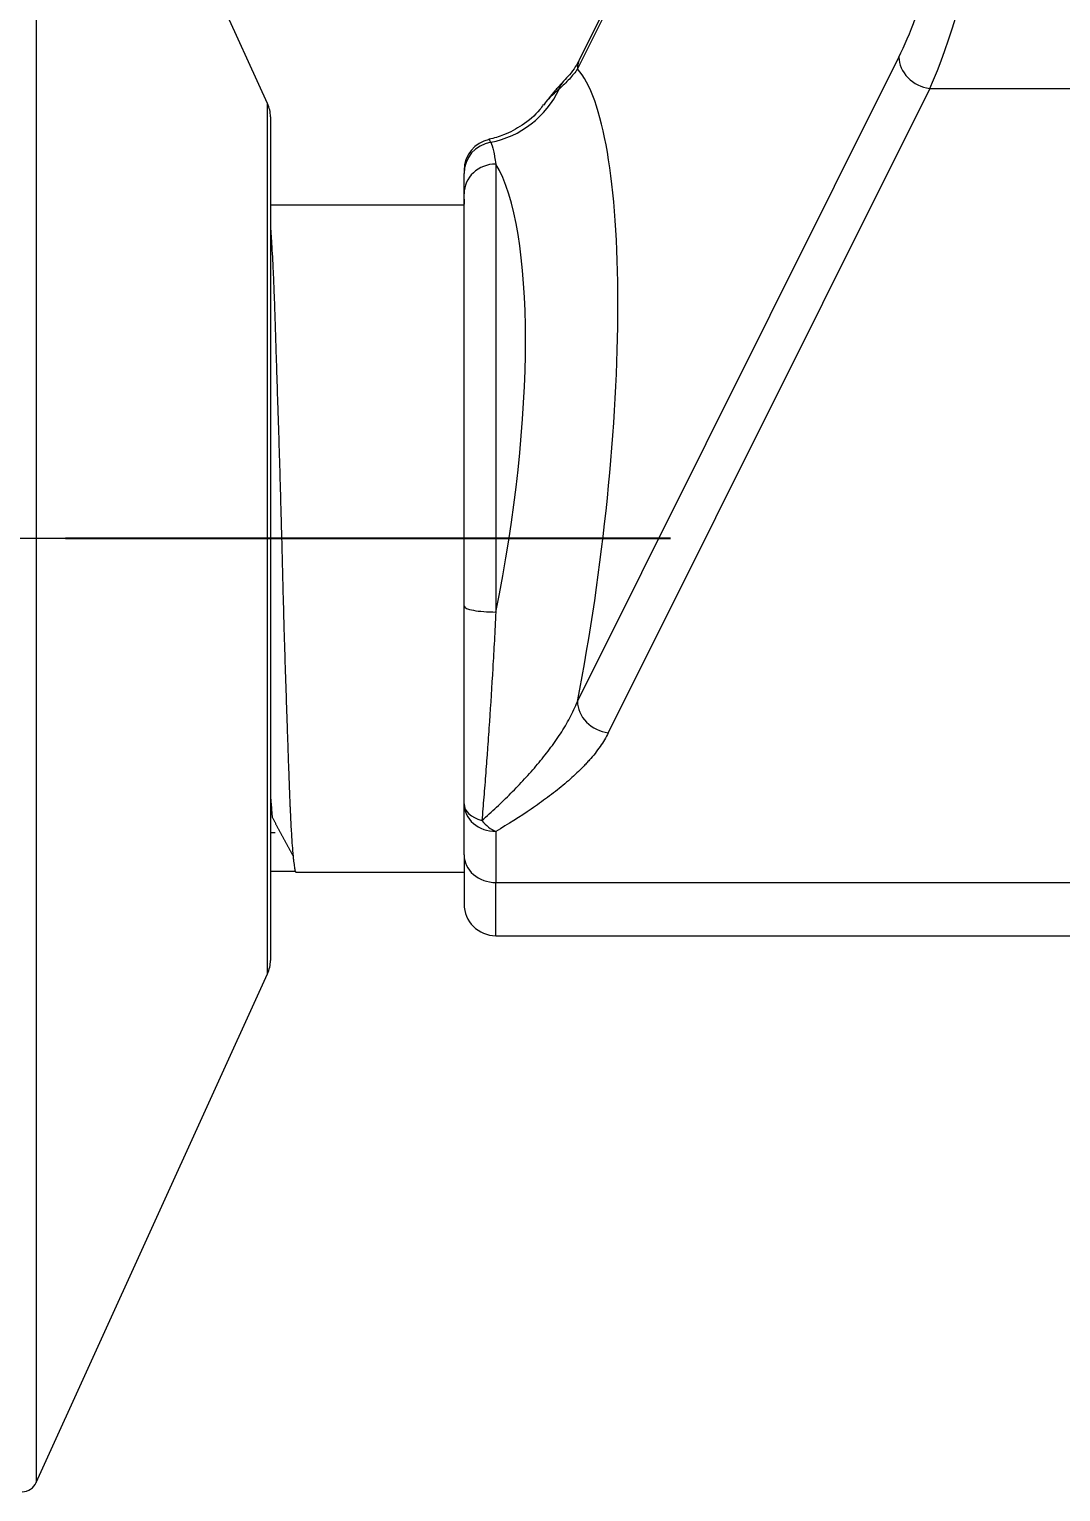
# Model space of a CAD drawing. Extents: x 10170 to 11010, y -16669 to -16075.
# Drawn here: x 10267.4 to 10299.87, y -16404.23 to -16358.19 of the extents above; entities that cross this region are included whole.
import ezdxf

# ---------------------------------------------------------------- set-up
doc = ezdxf.new("R2010")
doc.units = 0
doc.header["$MEASUREMENT"] = 0
for name, pattern in [('CENTER', [47.5, 22, -8.5, 8.5, -8.5]), ('CENTER2', [28.575, 19.05, -3.175, 3.175, -3.175]), ('HIDDEN2', [4.7625, 3.175, -1.5875])]:
    doc.linetypes.add(name, pattern=pattern)
doc.layers.get('DEFPOINTS').update_dxf_attribs({"linetype": 'CONTINUOUS'})
doc.layers.add('1', color=4, linetype='HIDDEN2', lineweight=13)
doc.layers.add('5', color=2, linetype='CONTINUOUS', lineweight=9)
doc.layers.add('CENTER', color=1, linetype='CENTER2')
doc.styles.get("Standard").update_dxf_attribs({"font": 'Gulim.ttf'})
doc.dimstyles.new('STANDARD$0', dxfattribs={"dimtxt": 3.5, "dimasz": 2.5, "dimexe": 0.7, "dimexo": 0.7, "dimgap": 0.5, "dimtad": 3, "dimdec": 4, "dimdsep": 46, "dimtxsty": 'Standard', "dimcen": 0, "dimclrd": 2, "dimclre": 2, "dimclrt": 4, "dimadec": 0, "dimazin": 0, "dimtp": 0.2, "dimtm": 0.1, "dimtfac": 0.5, "dimtdec": 4, "dimtmove": 1, "dimatfit": 3, "dimfxl": 0, "dimtolj": 1, "dimarcsym": 0})

# ---------------------------------------------------------------- blocks, each defined once
blk = doc.blocks.new('*D34')
at = {"layer": '5', "color": 2, "lineweight": -2}
for p, q in [((10249.09, -16381.773), (10249.09, -16320.671)), ((10335.59, -16331.323), (10335.59, -16320.671)), ((10251.59, -16321.371), (10333.09, -16321.371))]:
    blk.add_line(p, q, dxfattribs=at)
at = {"layer": '5', "color": 2}
for points in [[(10251.59, -16320.954), (10251.59, -16321.787), (10249.09, -16321.371)], [(10333.09, -16320.954), (10333.09, -16321.787), (10335.59, -16321.371)]]:
    blk.add_solid(points, dxfattribs=at)
at = {"layer": 'DEFPOINTS', "color": 0}
for p in [(10335.59, -16321.371), (10335.59, -16332.023), (10249.09, -16382.473)]:
    blk.add_point(p, dxfattribs=at)
at = {"layer": '5', "color": 4, "insert": (10294.159, -16319.076), "char_height": 3.5, "attachment_point": 5}
blk.add_mtext('\\A1;86.5', dxfattribs=at)

msp = doc.modelspace()

# ---------------------------------------------------------------- linework, layer by layer
at = {"layer": '1', "color": 7, "linetype": 'Continuous', "lineweight": 18}
for p, q in [((10294.85229, -16338.81733), (10284.73571, -16359.10502)), ((10274.90545, -16360.52568), (10267.62512, -16344.50895)), ((10274.99509, -16360.93948), (10274.99509, -16383.7147)), ((10281.0905, -16376.34781), (10281.0905, -16363.3726)), ((10281.0905, -16363.72287), (10274.99516, -16363.72287)), ((10281.0905, -16384.18216), (10281.0905, -16382.57494)), ((10274.99509, -16383.47287), (10275.14714, -16383.47287)), ((10274.99509, -16383.7147), (10274.99509, -16387.50626)), ((10281.0905, -16384.18216), (10281.0905, -16385.72287)), ((10274.99511, -16384.69427), (10275.77279, -16384.69427)), ((10275.79876, -16384.72287), (10281.0905, -16384.72287)), ((10282.0905, -16386.72287), (10309.5905, -16386.72287)), ((10267.62512, -16403.93679), (10274.90545, -16387.92006))]:
    msp.add_line(p, q, dxfattribs=at)
at = {"layer": '1', "color": 1, "linetype": 'Continuous', "lineweight": 13}
for p, q in [((10294.7769, -16339.14262), (10284.66033, -16359.43031)), ((10267.62512, -16344.50895), (10267.62512, -16403.93679)), ((10284.66033, -16379.34889), (10294.7769, -16359.0612)), ((10295.7472, -16360.04819), (10285.63062, -16380.33588)), ((10295.7472, -16360.04819), (10309.5905, -16360.04819)), ((10274.90545, -16384.01039), (10274.90545, -16360.52568)), ((10282.0905, -16362.4291), (10282.0905, -16376.53259)), ((10282.0905, -16383.44097), (10282.0905, -16385.04819)), ((10274.90545, -16387.92006), (10274.90545, -16384.01039)), ((10282.0905, -16386.72287), (10282.0905, -16385.04819)), ((10282.0905, -16385.04819), (10309.5905, -16385.04819))]:
    msp.add_line(p, q, dxfattribs=at)
at = {"layer": '1', "color": 1, "linetype": 'CENTER', "lineweight": 13}
msp.add_line((10281.40545, -16374.22287), (10257.49509, -16374.22287), dxfattribs=at)
at = {"layer": '1', "color": 7, "linetype": 'Continuous', "lineweight": 18}
for centre, radius, start, end in [((10273.99509, -16360.93948), 1, 0, 24.443955), ((10282.0905, -16385.72287), 1, 180, 270), ((10273.99509, -16387.50626), 1, 335.556045, 0), ((10267.17221, -16403.73092), 0.49751, 271, 335.556045)]:
    msp.add_arc(centre, radius, start, end, dxfattribs=at)
at = {"layer": '1', "color": 1, "linetype": 'Continuous', "lineweight": 13}
for centre, major_axis, ratio, start_param, end_param in [((10295.7472, -16349.22287), (-1.4913, -12.49658), 0.19596825, 0.54698069, 3.1649582), ((10294.7769, -16349.10191), (-1.50199, -11.49557), 0.2124637, 0.55135175, 0.92230516), ((10285.63062, -16359.55127), (0.89491, -0.44625), 0.84030075, 3.14159006, 3.53838817), ((10295.7472, -16359.18216), (-0.89491, 0.44625), 0.84030075, 0.39679551, 1.96759184), ((10282.06923, -16374.58575), (-2.02442, -15.49403), 0.2124637, 1.28619556, 2.95810059), ((10281.44347, -16358.81498), (1.42826, 2.6382), 0.97455247, 3.81440994, 4.76407252), ((10284.96536, -16360.48666), (0.73775, -0.67507), 0.78751699, 3.15301339, 3.51333214), ((10282.0905, -16362.72255), (1, 0), 0.98992988, 1.73326614, 3.14159265), ((10282.0905, -16363.3726), (1, 0), 0.94350151, 1.57079633, 3.14159265), ((10279.15835, -16374.22287), (-2.07554, -12.48825), 0.26103969, 1.42830836, 2.84719676), ((10282.0905, -16376.34781), (1, 0), 0.18477747, 3.14159265, 4.71238898), ((10285.63062, -16379.46985), (-0.89491, 0.44625), 0.84030075, 0.39679551, 1.96759184), ((10282.0905, -16382.57494), (1, 0), 0.8660254, 3.14159265, 4.71238898), ((10282.0905, -16382.57494), (-1, 0), 0.58323907, 0, 1.11465457), ((10282.0905, -16382.57494), (-0.51175, 0.85913), 0.66331611, 1.79715128, 2.40987836), ((10282.0905, -16384.18216), (-1, 0), 0.8660254, 0, 1.57079633)]:
    msp.add_ellipse(centre, major_axis=major_axis, ratio=ratio, start_param=start_param, end_param=end_param, dxfattribs=at)
at = {"layer": '1', "color": 7, "linetype": 'Continuous', "lineweight": 18}
msp.add_ellipse((10282.0905, -16362.63085), major_axis=(-1, 0), ratio=0.99999983, start_param=4.92574664, end_param=6.28387945, dxfattribs=at)
for points, knots in [([(10284.73209, -16359.11259), (10284.72815, -16359.12202), (10284.6607, -16359.27786), (10284.50782, -16359.51698), (10284.28991, -16359.7508), (10284.22176, -16359.81883)], [0, 0, 0, 0, 0.04417679, 0.72724154, 1, 1, 1, 1]), ([(10283.58264, -16360.56009), (10283.54889, -16360.61372), (10283.3729, -16360.86889), (10282.95043, -16361.20866), (10282.39677, -16361.51349), (10282.03235, -16361.61511), (10281.87367, -16361.64546)], [0, 0, 0, 0, 0.09107155, 0.44899303, 0.76758183, 1, 1, 1, 1]), ([(10281.0905, -16363.3726), (10281.0905, -16363.21941), (10281.0905, -16363.08977), (10281.0905, -16362.87403), (10281.0905, -16362.78797), (10281.0905, -16362.72255)], [0, 0, 0, 0, 0.5, 0.5, 1, 1, 1, 1]), ([(10281.0905, -16363.53118), (10281.0905, -16363.56367), (10281.0905, -16363.61655), (10281.0905, -16363.67127), (10281.0905, -16363.69185)], [0, 0, 0, 0, 0.62851439, 1, 1, 1, 1]), ([(10274.99476, -16364.41979), (10274.9983, -16364.46283), (10275.00186, -16364.50784), (10275.00972, -16364.61131), (10275.01404, -16364.67065), (10275.02051, -16364.764), (10275.02267, -16364.79584), (10275.02698, -16364.86099), (10275.02914, -16364.89432), (10275.0399, -16365.06437), (10275.04836, -16365.21024), (10275.06487, -16365.52109), (10275.08099, -16365.85103), (10275.09634, -16366.21878), (10275.11141, -16366.60562), (10275.11881, -16366.80859), (10275.12801, -16367.07461), (10275.12984, -16367.12834), (10275.1335, -16367.23657), (10275.13897, -16367.40019), (10275.1444, -16367.56758), (10275.15528, -16367.90734), (10275.16255, -16368.14046), (10275.17752, -16368.61978), (10275.18522, -16368.86597), (10275.20144, -16369.37153), (10275.20991, -16369.63089), (10275.22073, -16369.96359), (10275.2229, -16370.0306), (10275.22726, -16370.16486), (10275.2338, -16370.36683), (10275.24035, -16370.57046), (10275.25339, -16370.97994), (10275.27068, -16371.53178), (10275.28742, -16372.09521), (10275.30385, -16372.66447), (10275.3119, -16372.95203), (10275.32178, -16373.31522), (10275.32375, -16373.38812), (10275.32767, -16373.5339), (10275.33349, -16373.75237), (10275.3392, -16373.97021), (10275.35049, -16374.40507), (10275.3652, -16374.98269), (10275.37973, -16375.556), (10275.39451, -16376.12714), (10275.40202, -16376.41161), (10275.41183, -16376.7658), (10275.41381, -16376.83657), (10275.41783, -16376.97796), (10275.41986, -16377.0484), (10275.42598, -16377.25866), (10275.43013, -16377.39756), (10275.4427, -16377.81048), (10275.45978, -16378.35099), (10275.47694, -16378.87176), (10275.49394, -16379.38263), (10275.50237, -16379.63312), (10275.51275, -16379.93987), (10275.51482, -16380.00091), (10275.51894, -16380.12233), (10275.52099, -16380.18274), (10275.5271, -16380.36214), (10275.53111, -16380.47961), (10275.54297, -16380.82571), (10275.55831, -16381.27042), (10275.58031, -16381.88807), (10275.59471, -16382.26681), (10275.60383, -16382.49296), (10275.60566, -16382.53766), (10275.60933, -16382.62599), (10275.61118, -16382.66967), (10275.61674, -16382.79865), (10275.62047, -16382.88188), (10275.6318, -16383.12343), (10275.63955, -16383.27363), (10275.65578, -16383.55281), (10275.67262, -16383.81074), (10275.69003, -16384.02618), (10275.70313, -16384.17148), (10275.7075, -16384.2172), (10275.71623, -16384.30309), (10275.72055, -16384.34294), (10275.7334, -16384.45343), (10275.74177, -16384.515), (10275.75811, -16384.61459), (10275.77404, -16384.69062), (10275.78925, -16384.71976), (10275.79753, -16384.7227), (10275.79831, -16384.72285), (10275.79908, -16384.72287)], [0, 0, 0, 0, 0.0124105, 0.0124105, 0.02732697, 0.02732697, 0.03478521, 0.03478521, 0.04224344, 0.04224344, 0.07207639, 0.07207639, 0.10190933, 0.13174227, 0.13174227, 0.16157522, 0.16157522, 0.16903345, 0.16903345, 0.17649169, 0.19140816, 0.19140816, 0.22124111, 0.22124111, 0.25107405, 0.25107405, 0.28090699, 0.28090699, 0.28836523, 0.28836523, 0.29582346, 0.31073994, 0.31073994, 0.34057288, 0.37040582, 0.37040582, 0.40023877, 0.40023877, 0.407697, 0.407697, 0.41515524, 0.43007171, 0.43007171, 0.45990465, 0.4897376, 0.4897376, 0.51957054, 0.51957054, 0.52702878, 0.52702878, 0.53448701, 0.53448701, 0.54940348, 0.54940348, 0.57923643, 0.60906937, 0.60906937, 0.63890231, 0.63890231, 0.64636055, 0.64636055, 0.65381879, 0.65381879, 0.66873526, 0.66873526, 0.6985682, 0.72840114, 0.75823409, 0.75823409, 0.76569232, 0.76569232, 0.77315056, 0.77315056, 0.78806703, 0.78806703, 0.81789998, 0.81789998, 0.84773292, 0.87756586, 0.87756586, 0.89248233, 0.89248233, 0.90739881, 0.90739881, 0.93723175, 0.93723175, 0.96706469, 0.99689764, 0.99689764, 1, 1, 1, 1]), ([(10281.0905, -16382.57494), (10281.0905, -16382.10774), (10281.0905, -16381.50711), (10281.0905, -16380.8205), (10281.0905, -16380.63105), (10281.0905, -16380.50426), (10281.0905, -16380.44063), (10281.0905, -16380.12181), (10281.0905, -16379.8642), (10281.0905, -16379.08349), (10281.0905, -16378.55251), (10281.0905, -16377.73901), (10281.0905, -16377.465), (10281.0905, -16376.91099), (10281.0905, -16376.631), (10281.0905, -16376.34781)], [0, 0, 0, 0, 0.25, 0.3125, 0.34375, 0.34375, 0.375, 0.375, 0.5, 0.5, 0.75, 0.75, 0.875, 0.875, 1, 1, 1, 1]), ([(10274.9948, -16382.28614), (10274.99602, -16382.30502), (10274.99725, -16382.32369), (10275.00058, -16382.37367), (10275.00694, -16382.46631), (10275.01341, -16382.55298), (10275.02643, -16382.71848), (10275.03853, -16382.85592), (10275.05062, -16382.97382), (10275.05391, -16383.00457)], [0, 0, 0, 0, 0.06426031, 0.06426031, 0.17429545, 0.39436574, 0.39436574, 0.8345063, 1, 1, 1, 1])]:
    msp.add_open_spline(points, degree=3, knots=knots, dxfattribs=at)
at = {"layer": '1', "color": 1, "linetype": 'Continuous', "lineweight": 13}
for points, knots in [([(10284.66033, -16359.43031), (10284.58736, -16359.54032), (10284.50117, -16359.64807), (10284.30781, -16359.86044), (10284.20061, -16359.96506), (10284.08489, -16360.06874)], [0, 0, 0, 0, 0.5, 0.5, 1, 1, 1, 1]), ([(10284.08489, -16360.06874), (10284.02343, -16360.11615), (10283.96567, -16360.16608), (10283.85565, -16360.26998), (10283.80339, -16360.32396), (10283.70317, -16360.43534), (10283.65521, -16360.49276), (10283.6046, -16360.55722), (10283.60027, -16360.56278), (10283.59595, -16360.56834)], [0, 0, 0, 0, 0.3232062, 0.3232062, 0.64641241, 0.64641241, 0.96961861, 0.96961861, 1, 1, 1, 1]), ([(10281.87674, -16361.65397), (10281.87689, -16361.65396), (10281.87703, -16361.65396), (10281.87826, -16361.65409), (10281.8796, -16361.65505), (10281.88286, -16361.65864), (10281.88476, -16361.66128), (10281.89579, -16361.67864), (10281.9094, -16361.70598), (10281.92874, -16361.74566)], [0, 0, 0, 0, 0.02317396, 0.02317396, 0.1859783, 0.1859783, 0.34878264, 0.34878264, 1, 1, 1, 1]), ([(10281.92874, -16361.74566), (10281.95813, -16361.81076), (10281.98639, -16361.89961), (10282.02016, -16362.04165), (10282.02684, -16362.07161), (10282.04004, -16362.13468), (10282.04657, -16362.16779), (10282.06586, -16362.27176), (10282.07836, -16362.34726), (10282.0905, -16362.4291)], [0, 0, 0, 0, 0.5, 0.5, 0.625, 0.625, 0.75, 0.75, 1, 1, 1, 1]), ([(10282.0905, -16376.53259), (10282.07545, -16376.83358), (10282.0599, -16377.13099), (10282.02786, -16377.71906), (10282.01138, -16378.00971), (10281.9606, -16378.8719), (10281.92499, -16379.43373), (10281.86919, -16380.25799), (10281.8502, -16380.52965), (10281.82598, -16380.86543), (10281.82112, -16380.93242), (10281.81134, -16381.0659), (10281.79664, -16381.26524), (10281.762, -16381.72425), (10281.73181, -16382.10745), (10281.69117, -16382.60966), (10281.67064, -16382.85653), (10281.65001, -16383.09855)], [0, 0, 0, 0, 0.125, 0.125, 0.25, 0.25, 0.5, 0.5, 0.625, 0.625, 0.65625, 0.65625, 0.6875, 0.75, 0.875, 0.875, 1, 1, 1, 1]), ([(10281.65001, -16383.09855), (10281.80717, -16382.95942), (10281.96229, -16382.81815), (10282.2674, -16382.53138), (10282.41741, -16382.38588), (10282.7111, -16382.09064), (10282.85479, -16381.94091), (10283.13442, -16381.63717), (10283.27036, -16381.48317), (10283.53275, -16381.17079), (10283.6592, -16381.01241), (10283.90043, -16380.69106), (10284.01522, -16380.52808), (10284.17655, -16380.27985), (10284.22841, -16380.19663), (10284.32776, -16380.02942), (10284.37527, -16379.9454), (10284.51065, -16379.69204), (10284.5914, -16379.52143), (10284.66033, -16379.34889)], [0, 0, 0, 0, 0.125, 0.125, 0.25, 0.25, 0.375, 0.375, 0.5, 0.5, 0.625, 0.625, 0.75, 0.75, 0.8125, 0.8125, 0.875, 0.875, 1, 1, 1, 1]), ([(10285.63062, -16380.33588), (10285.55731, -16380.4829), (10285.46986, -16380.62746), (10285.27087, -16380.91238), (10285.15931, -16381.05274), (10285.0067, -16381.22589), (10284.97555, -16381.26037), (10284.91216, -16381.32892), (10284.81537, -16381.43119), (10284.71372, -16381.53186), (10284.50448, -16381.73126), (10284.35708, -16381.86159), (10284.04883, -16382.11785), (10283.88798, -16382.24377), (10283.55483, -16382.49186), (10283.38253, -16382.61402), (10282.85106, -16382.97573), (10282.47738, -16383.21051), (10282.0905, -16383.44097)], [0, 0, 0, 0, 0.125, 0.125, 0.25, 0.25, 0.28125, 0.28125, 0.3125, 0.375, 0.375, 0.5, 0.5, 0.625, 0.625, 0.75, 0.75, 1, 1, 1, 1])]:
    msp.add_open_spline(points, degree=3, knots=knots, dxfattribs=at)
at = {"layer": '1', "color": 7, "linetype": 'Continuous', "lineweight": 18}
for points in [[(10284.2331, -16359.81069), (10283.87072, -16360.19688), (10283.58587, -16360.58531)], [(10275.04446, -16382.98822), (10275.37981, -16383.60298), (10275.71515, -16384.21889)]]:
    msp.add_open_spline(points, degree=2, dxfattribs=at)
at = {"layer": 'CENTER', "color": 1, "linetype": 'CENTER2'}
msp.add_line((10287.5905, -16374.22287), (10242.5905, -16374.22287), dxfattribs=at)

# ---------------------------------------------------------------- dimensions: what is measured, and where the dimension line sits
at = {"layer": '5'}
dim = msp.add_linear_dim(base=(10335.5905, -16321.37059), p1=(10249.0905, -16382.47287), p2=(10335.5905, -16332.02287), dimstyle='STANDARD$0', dxfattribs=at)
dim.commit()
dim.dimension.update_dxf_attribs({"geometry": '*D34', "text_midpoint": (10294.15944, -16321.37059), "dimtype": 160})

doc.saveas('drawing.dxf')
